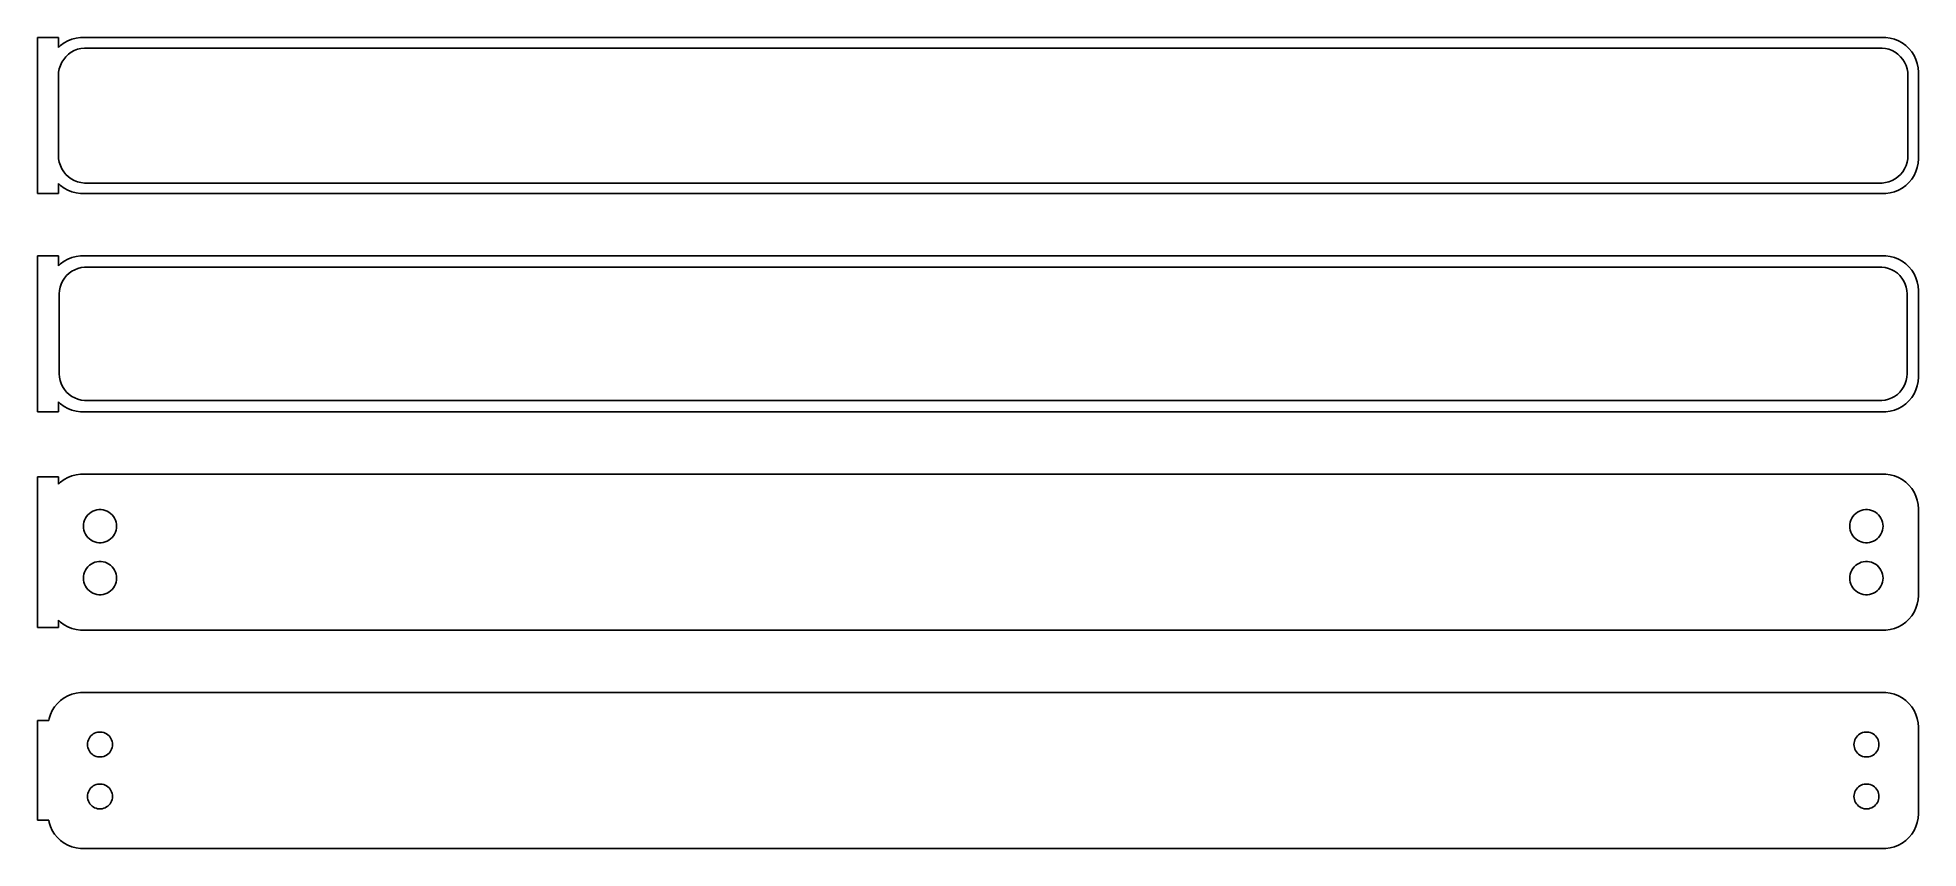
# Model space of a CAD drawing. Header units: metres. Extents: x -136 to 135, y 83 to 200.
import ezdxf

# ---------------------------------------------------------------- set-up
doc = ezdxf.new("R2010")
doc.units = ezdxf.units.M

msp = doc.modelspace()

# ---------------------------------------------------------------- linework, layer by layer
for p, q in [((-133.5, 200.24), (-136.5, 200.24)), ((-136.5, 200.24), (-136.5, 177.76)), ((-133.5, 198.809), (-133.5, 200.24)), ((-133.187, 199.103), (-133.5, 198.809)), ((-132.679, 199.472), (-133.187, 199.103)), ((-132.129, 199.774), (-132.679, 199.472)), ((-131.545, 200.005), (-132.129, 199.774)), ((-131.643, 198.127), (-131.203, 198.369)), ((-130.937, 200.161), (-131.545, 200.005)), ((-131.203, 198.369), (-130.736, 198.554)), ((-130.314, 200.24), (-130.937, 200.161)), ((-130.736, 198.554), (-130.25, 198.679)), ((130.314, 200.24), (-130.314, 200.24)), ((-130.25, 198.679), (-129.751, 198.742)), ((-129.751, 198.742), (129.751, 198.742)), ((129.751, 198.742), (130.25, 198.679)), ((130.25, 198.679), (130.736, 198.554)), ((130.937, 200.161), (130.314, 200.24)), ((130.736, 198.554), (131.203, 198.369)), ((131.545, 200.005), (130.937, 200.161)), ((131.203, 198.369), (131.643, 198.127)), ((132.129, 199.774), (131.545, 200.005)), ((132.679, 199.472), (132.129, 199.774)), ((133.187, 199.103), (132.679, 199.472)), ((133.645, 198.673), (133.187, 199.103)), ((134.045, 198.189), (133.645, 198.673)), ((-133.468, 195.251), (-133.374, 195.745)), ((-133.374, 195.745), (-133.219, 196.222)), ((-133.219, 196.222), (-133.005, 196.677)), ((-133.005, 196.677), (-132.736, 197.101)), ((-132.736, 197.101), (-132.416, 197.488)), ((-132.416, 197.488), (-132.05, 197.832)), ((-132.05, 197.832), (-131.643, 198.127)), ((131.643, 198.127), (132.05, 197.832)), ((132.05, 197.832), (132.416, 197.488)), ((132.416, 197.488), (132.736, 197.101)), ((132.736, 197.101), (133.005, 196.677)), ((133.005, 196.677), (133.219, 196.222)), ((133.219, 196.222), (133.374, 195.745)), ((133.374, 195.745), (133.468, 195.251)), ((134.382, 197.659), (134.045, 198.189)), ((134.649, 197.091), (134.382, 197.659)), ((134.843, 196.493), (134.649, 197.091)), ((134.961, 195.877), (134.843, 196.493)), ((135, 195.25), (134.961, 195.877)), ((-133.5, 194.75), (-133.468, 195.251)), ((-133.5, 183.25), (-133.5, 194.75)), ((133.468, 195.251), (133.5, 194.75)), ((133.5, 194.75), (133.5, 183.25)), ((135, 182.75), (135, 195.25)), ((-133.468, 182.749), (-133.5, 183.25)), ((-133.374, 182.255), (-133.468, 182.749)), ((-133.219, 181.778), (-133.374, 182.255)), ((133.374, 182.255), (133.219, 181.778)), ((133.468, 182.749), (133.374, 182.255)), ((133.5, 183.25), (133.468, 182.749)), ((134.843, 181.507), (134.961, 182.123)), ((134.961, 182.123), (135, 182.75)), ((-133.5, 179.191), (-133.187, 178.897)), ((-133.5, 177.76), (-133.5, 179.191)), ((-133.005, 181.323), (-133.219, 181.778)), ((-132.736, 180.899), (-133.005, 181.323)), ((-132.416, 180.512), (-132.736, 180.899)), ((-132.05, 180.168), (-132.416, 180.512)), ((-131.643, 179.873), (-132.05, 180.168)), ((-131.203, 179.631), (-131.643, 179.873)), ((-130.736, 179.446), (-131.203, 179.631)), ((-130.25, 179.321), (-130.736, 179.446)), ((-129.751, 179.258), (-130.25, 179.321)), ((129.751, 179.258), (-129.751, 179.258)), ((130.25, 179.321), (129.751, 179.258)), ((130.736, 179.446), (130.25, 179.321)), ((131.203, 179.631), (130.736, 179.446)), ((131.643, 179.873), (131.203, 179.631)), ((132.05, 180.168), (131.643, 179.873)), ((132.416, 180.512), (132.05, 180.168)), ((132.736, 180.899), (132.416, 180.512)), ((133.005, 181.323), (132.736, 180.899)), ((133.219, 181.778), (133.005, 181.323)), ((133.187, 178.897), (133.645, 179.327)), ((133.645, 179.327), (134.045, 179.811)), ((134.045, 179.811), (134.382, 180.341)), ((134.382, 180.341), (134.649, 180.909)), ((134.649, 180.909), (134.843, 181.507)), ((-136.5, 177.76), (-133.5, 177.76)), ((-133.187, 178.897), (-132.679, 178.528)), ((-132.679, 178.528), (-132.129, 178.226)), ((-132.129, 178.226), (-131.545, 177.995)), ((-131.545, 177.995), (-130.937, 177.839)), ((-130.937, 177.839), (-130.314, 177.76)), ((-130.314, 177.76), (130.314, 177.76)), ((130.314, 177.76), (130.937, 177.839)), ((130.937, 177.839), (131.545, 177.995)), ((131.545, 177.995), (132.129, 178.226)), ((132.129, 178.226), (132.679, 178.528)), ((132.679, 178.528), (133.187, 178.897)), ((-133.5, 168.74), (-136.5, 168.74)), ((-136.5, 168.74), (-136.5, 146.26)), ((-133.5, 167.309), (-133.5, 168.74)), ((-131.545, 168.505), (-132.129, 168.274)), ((-130.937, 168.661), (-131.545, 168.505)), ((-130.314, 168.74), (-130.937, 168.661)), ((130.314, 168.74), (-130.314, 168.74)), ((130.937, 168.661), (130.314, 168.74)), ((131.545, 168.505), (130.937, 168.661)), ((132.129, 168.274), (131.545, 168.505)), ((-133.187, 167.603), (-133.5, 167.309)), ((-132.679, 167.972), (-133.187, 167.603)), ((-132.129, 168.274), (-132.679, 167.972)), ((-132.633, 165.526), (-132.323, 165.901)), ((-132.323, 165.901), (-131.969, 166.234)), ((-131.969, 166.234), (-131.575, 166.52)), ((-131.575, 166.52), (-131.149, 166.754)), ((-131.149, 166.754), (-130.697, 166.933)), ((-130.697, 166.933), (-130.226, 167.054)), ((-130.226, 167.054), (-129.743, 167.115)), ((-129.743, 167.115), (129.743, 167.115)), ((129.743, 167.115), (130.226, 167.054)), ((130.226, 167.054), (130.697, 166.933)), ((130.697, 166.933), (131.149, 166.754)), ((131.149, 166.754), (131.575, 166.52)), ((131.575, 166.52), (131.969, 166.234)), ((131.969, 166.234), (132.323, 165.901)), ((132.679, 167.972), (132.129, 168.274)), ((132.323, 165.901), (132.633, 165.526)), ((133.187, 167.603), (132.679, 167.972)), ((133.645, 167.173), (133.187, 167.603)), ((134.045, 166.689), (133.645, 167.173)), ((134.382, 166.159), (134.045, 166.689)), ((134.649, 165.591), (134.382, 166.159)), ((-133.373, 163.25), (-133.342, 163.735)), ((-133.373, 151.75), (-133.373, 163.25)), ((-133.342, 163.735), (-133.251, 164.213)), ((-133.251, 164.213), (-133.101, 164.676)), ((-133.101, 164.676), (-132.894, 165.116)), ((-132.894, 165.116), (-132.633, 165.526)), ((132.633, 165.526), (132.894, 165.116)), ((132.894, 165.116), (133.101, 164.676)), ((133.101, 164.676), (133.251, 164.213)), ((133.251, 164.213), (133.342, 163.735)), ((133.342, 163.735), (133.373, 163.25)), ((133.373, 163.25), (133.373, 151.75)), ((134.843, 164.993), (134.649, 165.591)), ((134.961, 164.377), (134.843, 164.993)), ((135, 163.75), (134.961, 164.377)), ((135, 151.25), (135, 163.75)), ((-133.342, 151.265), (-133.373, 151.75)), ((-133.251, 150.787), (-133.342, 151.265)), ((-133.101, 150.324), (-133.251, 150.787)), ((-132.894, 149.884), (-133.101, 150.324)), ((-132.633, 149.474), (-132.894, 149.884)), ((-132.323, 149.099), (-132.633, 149.474)), ((132.633, 149.474), (132.323, 149.099)), ((132.894, 149.884), (132.633, 149.474)), ((133.101, 150.324), (132.894, 149.884)), ((133.251, 150.787), (133.101, 150.324)), ((133.342, 151.265), (133.251, 150.787)), ((133.373, 151.75), (133.342, 151.265)), ((134.382, 148.841), (134.649, 149.409)), ((134.649, 149.409), (134.843, 150.007)), ((134.843, 150.007), (134.961, 150.623)), ((134.961, 150.623), (135, 151.25)), ((-133.5, 147.691), (-133.187, 147.397)), ((-133.5, 146.26), (-133.5, 147.691)), ((-133.187, 147.397), (-132.679, 147.028)), ((-132.679, 147.028), (-132.129, 146.726)), ((-131.969, 148.766), (-132.323, 149.099)), ((-132.129, 146.726), (-131.545, 146.495)), ((-131.575, 148.48), (-131.969, 148.766)), ((-131.149, 148.246), (-131.575, 148.48)), ((-130.697, 148.067), (-131.149, 148.246)), ((-130.226, 147.946), (-130.697, 148.067)), ((-129.743, 147.885), (-130.226, 147.946)), ((129.743, 147.885), (-129.743, 147.885)), ((130.226, 147.946), (129.743, 147.885)), ((130.697, 148.067), (130.226, 147.946)), ((131.149, 148.246), (130.697, 148.067)), ((131.575, 148.48), (131.149, 148.246)), ((131.545, 146.495), (132.129, 146.726)), ((131.969, 148.766), (131.575, 148.48)), ((132.323, 149.099), (131.969, 148.766)), ((132.129, 146.726), (132.679, 147.028)), ((132.679, 147.028), (133.187, 147.397)), ((133.187, 147.397), (133.645, 147.827)), ((133.645, 147.827), (134.045, 148.311)), ((134.045, 148.311), (134.382, 148.841)), ((-136.5, 146.26), (-133.5, 146.26)), ((-131.545, 146.495), (-130.937, 146.339)), ((-130.937, 146.339), (-130.314, 146.26)), ((-130.314, 146.26), (130.314, 146.26)), ((130.314, 146.26), (130.937, 146.339)), ((130.937, 146.339), (131.545, 146.495)), ((-133.5, 136.865), (-136.5, 136.865)), ((-136.5, 136.865), (-136.5, 115.135)), ((-133.5, 135.809), (-133.5, 136.865)), ((-133.187, 136.103), (-133.5, 135.809)), ((-132.679, 136.472), (-133.187, 136.103)), ((-132.129, 136.774), (-132.679, 136.472)), ((-131.545, 137.005), (-132.129, 136.774)), ((-130.937, 137.161), (-131.545, 137.005)), ((-130.314, 137.24), (-130.937, 137.161)), ((130.314, 137.24), (-130.314, 137.24)), ((130.937, 137.161), (130.314, 137.24)), ((131.545, 137.005), (130.937, 137.161)), ((132.129, 136.774), (131.545, 137.005)), ((132.679, 136.472), (132.129, 136.774)), ((133.187, 136.103), (132.679, 136.472)), ((133.645, 135.673), (133.187, 136.103)), ((134.045, 135.189), (133.645, 135.673)), ((134.382, 134.659), (134.045, 135.189)), ((134.649, 134.091), (134.382, 134.659)), ((134.843, 133.493), (134.649, 134.091)), ((134.961, 132.877), (134.843, 133.493)), ((-129.881, 130.051), (-129.825, 130.347)), ((-129.825, 130.347), (-129.731, 130.633)), ((-129.731, 130.633), (-129.603, 130.906)), ((-129.603, 130.906), (-129.442, 131.161)), ((-129.442, 131.161), (-129.25, 131.393)), ((-129.25, 131.393), (-129.03, 131.599)), ((-129.03, 131.599), (-128.786, 131.776)), ((-128.786, 131.776), (-128.522, 131.922)), ((-128.522, 131.922), (-128.242, 132.033)), ((-128.242, 132.033), (-127.95, 132.107)), ((-127.95, 132.107), (-127.651, 132.145)), ((-127.651, 132.145), (-127.349, 132.145)), ((-127.349, 132.145), (-127.05, 132.107)), ((-127.05, 132.107), (-126.758, 132.033)), ((-126.758, 132.033), (-126.478, 131.922)), ((-126.478, 131.922), (-126.214, 131.776)), ((-126.214, 131.776), (-125.97, 131.599)), ((-125.97, 131.599), (-125.75, 131.393)), ((-125.75, 131.393), (-125.558, 131.161)), ((-125.558, 131.161), (-125.397, 130.906)), ((-125.397, 130.906), (-125.269, 130.633)), ((-125.269, 130.633), (-125.175, 130.347)), ((-125.175, 130.347), (-125.119, 130.051)), ((125.119, 130.051), (125.175, 130.347)), ((125.175, 130.347), (125.269, 130.633)), ((125.269, 130.633), (125.397, 130.906)), ((125.397, 130.906), (125.558, 131.161)), ((125.558, 131.161), (125.75, 131.393)), ((125.75, 131.393), (125.97, 131.599)), ((125.97, 131.599), (126.214, 131.776)), ((126.214, 131.776), (126.478, 131.922)), ((126.478, 131.922), (126.758, 132.033)), ((126.758, 132.033), (127.05, 132.107)), ((127.05, 132.107), (127.349, 132.145)), ((127.349, 132.145), (127.651, 132.145)), ((127.651, 132.145), (127.95, 132.107)), ((127.95, 132.107), (128.242, 132.033)), ((128.242, 132.033), (128.522, 131.922)), ((128.522, 131.922), (128.786, 131.776)), ((128.786, 131.776), (129.03, 131.599)), ((129.03, 131.599), (129.25, 131.393)), ((129.25, 131.393), (129.442, 131.161)), ((129.442, 131.161), (129.603, 130.906)), ((129.603, 130.906), (129.731, 130.633)), ((129.731, 130.633), (129.825, 130.347)), ((129.825, 130.347), (129.881, 130.051)), ((135, 132.25), (134.961, 132.877)), ((135, 119.75), (135, 132.25)), ((-129.9, 129.75), (-129.881, 130.051)), ((-129.881, 129.449), (-129.9, 129.75)), ((-129.825, 129.153), (-129.881, 129.449)), ((-129.731, 128.867), (-129.825, 129.153)), ((-129.603, 128.594), (-129.731, 128.867)), ((-129.442, 128.339), (-129.603, 128.594)), ((-129.25, 128.107), (-129.442, 128.339)), ((-129.03, 127.901), (-129.25, 128.107)), ((-128.786, 127.724), (-129.03, 127.901)), ((-128.522, 127.578), (-128.786, 127.724)), ((-126.214, 127.724), (-126.478, 127.578)), ((-125.97, 127.901), (-126.214, 127.724)), ((-125.75, 128.107), (-125.97, 127.901)), ((-125.558, 128.339), (-125.75, 128.107)), ((-125.397, 128.594), (-125.558, 128.339)), ((-125.269, 128.867), (-125.397, 128.594)), ((-125.175, 129.153), (-125.269, 128.867)), ((-125.119, 129.449), (-125.175, 129.153)), ((-125.119, 130.051), (-125.1, 129.75)), ((-125.1, 129.75), (-125.119, 129.449)), ((125.1, 129.75), (125.119, 130.051)), ((125.119, 129.449), (125.1, 129.75)), ((125.175, 129.153), (125.119, 129.449)), ((125.269, 128.867), (125.175, 129.153)), ((125.397, 128.594), (125.269, 128.867)), ((125.558, 128.339), (125.397, 128.594)), ((125.75, 128.107), (125.558, 128.339)), ((125.97, 127.901), (125.75, 128.107)), ((126.214, 127.724), (125.97, 127.901)), ((126.478, 127.578), (126.214, 127.724)), ((128.786, 127.724), (128.522, 127.578)), ((129.03, 127.901), (128.786, 127.724)), ((129.25, 128.107), (129.03, 127.901)), ((129.442, 128.339), (129.25, 128.107)), ((129.603, 128.594), (129.442, 128.339)), ((129.731, 128.867), (129.603, 128.594)), ((129.825, 129.153), (129.731, 128.867)), ((129.881, 129.449), (129.825, 129.153)), ((129.881, 130.051), (129.9, 129.75)), ((129.9, 129.75), (129.881, 129.449)), ((-128.242, 127.467), (-128.522, 127.578)), ((-127.95, 127.393), (-128.242, 127.467)), ((-127.651, 127.355), (-127.95, 127.393)), ((-127.349, 127.355), (-127.651, 127.355)), ((-127.05, 127.393), (-127.349, 127.355)), ((-126.758, 127.467), (-127.05, 127.393)), ((-126.478, 127.578), (-126.758, 127.467)), ((126.758, 127.467), (126.478, 127.578)), ((127.05, 127.393), (126.758, 127.467)), ((127.349, 127.355), (127.05, 127.393)), ((127.651, 127.355), (127.349, 127.355)), ((127.95, 127.393), (127.651, 127.355)), ((128.242, 127.467), (127.95, 127.393)), ((128.522, 127.578), (128.242, 127.467)), ((-129.9, 122.25), (-129.881, 122.551)), ((-129.881, 121.949), (-129.9, 122.25)), ((-129.881, 122.551), (-129.825, 122.847)), ((-129.825, 122.847), (-129.731, 123.133)), ((-129.731, 123.133), (-129.603, 123.406)), ((-129.603, 123.406), (-129.442, 123.661)), ((-129.442, 123.661), (-129.25, 123.893)), ((-129.25, 123.893), (-129.03, 124.099)), ((-129.03, 124.099), (-128.786, 124.276)), ((-128.786, 124.276), (-128.522, 124.422)), ((-128.522, 124.422), (-128.242, 124.533)), ((-128.242, 124.533), (-127.95, 124.607)), ((-127.95, 124.607), (-127.651, 124.645)), ((-127.651, 124.645), (-127.349, 124.645)), ((-127.349, 124.645), (-127.05, 124.607)), ((-127.05, 124.607), (-126.758, 124.533)), ((-126.758, 124.533), (-126.478, 124.422)), ((-126.478, 124.422), (-126.214, 124.276)), ((-126.214, 124.276), (-125.97, 124.099)), ((-125.97, 124.099), (-125.75, 123.893)), ((-125.75, 123.893), (-125.558, 123.661)), ((-125.558, 123.661), (-125.397, 123.406)), ((-125.397, 123.406), (-125.269, 123.133)), ((-125.269, 123.133), (-125.175, 122.847)), ((-125.175, 122.847), (-125.119, 122.551)), ((-125.119, 122.551), (-125.1, 122.25)), ((-125.1, 122.25), (-125.119, 121.949)), ((125.1, 122.25), (125.119, 122.551)), ((125.119, 121.949), (125.1, 122.25)), ((125.119, 122.551), (125.175, 122.847)), ((125.175, 122.847), (125.269, 123.133)), ((125.269, 123.133), (125.397, 123.406)), ((125.397, 123.406), (125.558, 123.661)), ((125.558, 123.661), (125.75, 123.893)), ((125.75, 123.893), (125.97, 124.099)), ((125.97, 124.099), (126.214, 124.276)), ((126.214, 124.276), (126.478, 124.422)), ((126.478, 124.422), (126.758, 124.533)), ((126.758, 124.533), (127.05, 124.607)), ((127.05, 124.607), (127.349, 124.645)), ((127.349, 124.645), (127.651, 124.645)), ((127.651, 124.645), (127.95, 124.607)), ((127.95, 124.607), (128.242, 124.533)), ((128.242, 124.533), (128.522, 124.422)), ((128.522, 124.422), (128.786, 124.276)), ((128.786, 124.276), (129.03, 124.099)), ((129.03, 124.099), (129.25, 123.893)), ((129.25, 123.893), (129.442, 123.661)), ((129.442, 123.661), (129.603, 123.406)), ((129.603, 123.406), (129.731, 123.133)), ((129.731, 123.133), (129.825, 122.847)), ((129.825, 122.847), (129.881, 122.551)), ((129.881, 122.551), (129.9, 122.25)), ((129.9, 122.25), (129.881, 121.949)), ((-129.825, 121.653), (-129.881, 121.949)), ((-129.731, 121.367), (-129.825, 121.653)), ((-129.603, 121.094), (-129.731, 121.367)), ((-129.442, 120.839), (-129.603, 121.094)), ((-129.25, 120.607), (-129.442, 120.839)), ((-129.03, 120.401), (-129.25, 120.607)), ((-128.786, 120.224), (-129.03, 120.401)), ((-128.522, 120.078), (-128.786, 120.224)), ((-128.242, 119.967), (-128.522, 120.078)), ((-127.95, 119.893), (-128.242, 119.967)), ((-127.651, 119.855), (-127.95, 119.893)), ((-127.349, 119.855), (-127.651, 119.855)), ((-127.05, 119.893), (-127.349, 119.855)), ((-126.758, 119.967), (-127.05, 119.893)), ((-126.478, 120.078), (-126.758, 119.967)), ((-126.214, 120.224), (-126.478, 120.078)), ((-125.97, 120.401), (-126.214, 120.224)), ((-125.75, 120.607), (-125.97, 120.401)), ((-125.558, 120.839), (-125.75, 120.607)), ((-125.397, 121.094), (-125.558, 120.839)), ((-125.269, 121.367), (-125.397, 121.094)), ((-125.175, 121.653), (-125.269, 121.367)), ((-125.119, 121.949), (-125.175, 121.653)), ((125.175, 121.653), (125.119, 121.949)), ((125.269, 121.367), (125.175, 121.653)), ((125.397, 121.094), (125.269, 121.367)), ((125.558, 120.839), (125.397, 121.094)), ((125.75, 120.607), (125.558, 120.839)), ((125.97, 120.401), (125.75, 120.607)), ((126.214, 120.224), (125.97, 120.401)), ((126.478, 120.078), (126.214, 120.224)), ((126.758, 119.967), (126.478, 120.078)), ((127.05, 119.893), (126.758, 119.967)), ((127.349, 119.855), (127.05, 119.893)), ((127.651, 119.855), (127.349, 119.855)), ((127.95, 119.893), (127.651, 119.855)), ((128.242, 119.967), (127.95, 119.893)), ((128.522, 120.078), (128.242, 119.967)), ((128.786, 120.224), (128.522, 120.078)), ((129.03, 120.401), (128.786, 120.224)), ((129.25, 120.607), (129.03, 120.401)), ((129.442, 120.839), (129.25, 120.607)), ((129.603, 121.094), (129.442, 120.839)), ((129.731, 121.367), (129.603, 121.094)), ((129.825, 121.653), (129.731, 121.367)), ((129.881, 121.949), (129.825, 121.653)), ((134.961, 119.123), (135, 119.75)), ((133.645, 116.327), (134.045, 116.811)), ((134.045, 116.811), (134.382, 117.341)), ((134.382, 117.341), (134.649, 117.909)), ((134.649, 117.909), (134.843, 118.507)), ((134.843, 118.507), (134.961, 119.123)), ((-136.5, 115.135), (-133.5, 115.135)), ((-133.5, 115.135), (-133.5, 116.191)), ((-133.5, 116.191), (-133.187, 115.897)), ((-133.187, 115.897), (-132.679, 115.528)), ((-132.679, 115.528), (-132.129, 115.226)), ((-132.129, 115.226), (-131.545, 114.995)), ((-131.545, 114.995), (-130.937, 114.839)), ((-130.937, 114.839), (-130.314, 114.76)), ((-130.314, 114.76), (130.314, 114.76)), ((130.314, 114.76), (130.937, 114.839)), ((130.937, 114.839), (131.545, 114.995)), ((131.545, 114.995), (132.129, 115.226)), ((132.129, 115.226), (132.679, 115.528)), ((132.679, 115.528), (133.187, 115.897)), ((133.187, 115.897), (133.645, 116.327)), ((-134.045, 103.689), (-134.382, 103.159)), ((-133.645, 104.173), (-134.045, 103.689)), ((-133.187, 104.603), (-133.645, 104.173)), ((-132.679, 104.972), (-133.187, 104.603)), ((-132.129, 105.274), (-132.679, 104.972)), ((-131.545, 105.505), (-132.129, 105.274)), ((-130.937, 105.661), (-131.545, 105.505)), ((-130.314, 105.74), (-130.937, 105.661)), ((130.314, 105.74), (-130.314, 105.74)), ((130.937, 105.661), (130.314, 105.74)), ((131.545, 105.505), (130.937, 105.661)), ((132.129, 105.274), (131.545, 105.505)), ((132.679, 104.972), (132.129, 105.274)), ((133.187, 104.603), (132.679, 104.972)), ((133.645, 104.173), (133.187, 104.603)), ((134.045, 103.689), (133.645, 104.173)), ((134.382, 103.159), (134.045, 103.689)), ((-134.9, 101.694), (-136.5, 101.694)), ((-136.5, 101.694), (-136.5, 87.3058)), ((-134.843, 101.993), (-134.9, 101.694)), ((-134.649, 102.591), (-134.843, 101.993)), ((-134.382, 103.159), (-134.649, 102.591)), ((134.649, 102.591), (134.382, 103.159)), ((134.843, 101.993), (134.649, 102.591)), ((134.961, 101.377), (134.843, 101.993)), ((135, 100.75), (134.961, 101.377)), ((135, 88.25), (135, 100.75)), ((-129.3, 98.25), (-129.286, 98.4756)), ((-129.286, 98.0244), (-129.3, 98.25)), ((-129.286, 98.4756), (-129.243, 98.6976)), ((-129.243, 97.8024), (-129.286, 98.0244)), ((-129.243, 98.6976), (-129.174, 98.9126)), ((-129.174, 97.5874), (-129.243, 97.8024)), ((-129.174, 98.9126), (-129.077, 99.1171)), ((-129.077, 99.1171), (-128.956, 99.308)), ((-128.956, 99.308), (-128.812, 99.4822)), ((-128.812, 99.4822), (-128.647, 99.6369)), ((-128.647, 99.6369), (-128.464, 99.7698)), ((-128.464, 99.7698), (-128.266, 99.8787)), ((-128.266, 99.8787), (-128.056, 99.9619)), ((-128.056, 99.9619), (-127.837, 100.018)), ((-127.837, 100.018), (-127.613, 100.046)), ((-127.613, 100.046), (-127.387, 100.046)), ((-127.387, 100.046), (-127.163, 100.018)), ((-127.163, 100.018), (-126.944, 99.9619)), ((-126.944, 99.9619), (-126.734, 99.8787)), ((-126.734, 99.8787), (-126.536, 99.7698)), ((-126.536, 99.7698), (-126.353, 99.6369)), ((-126.353, 99.6369), (-126.188, 99.4822)), ((-126.188, 99.4822), (-126.044, 99.308)), ((-126.044, 99.308), (-125.923, 99.1171)), ((-125.923, 99.1171), (-125.826, 98.9126)), ((-125.826, 98.9126), (-125.757, 98.6976)), ((-125.757, 97.8024), (-125.826, 97.5874)), ((-125.757, 98.6976), (-125.714, 98.4756)), ((-125.714, 98.0244), (-125.757, 97.8024)), ((-125.714, 98.4756), (-125.7, 98.25)), ((-125.7, 98.25), (-125.714, 98.0244)), ((125.7, 98.25), (125.714, 98.4756)), ((125.714, 98.0244), (125.7, 98.25)), ((125.714, 98.4756), (125.757, 98.6976)), ((125.757, 97.8024), (125.714, 98.0244)), ((125.757, 98.6976), (125.826, 98.9126)), ((125.826, 97.5874), (125.757, 97.8024)), ((125.826, 98.9126), (125.923, 99.1171)), ((125.923, 99.1171), (126.044, 99.308)), ((126.044, 99.308), (126.188, 99.4822)), ((126.188, 99.4822), (126.353, 99.6369)), ((126.353, 99.6369), (126.536, 99.7698)), ((126.536, 99.7698), (126.734, 99.8787)), ((126.734, 99.8787), (126.944, 99.9619)), ((126.944, 99.9619), (127.163, 100.018)), ((127.163, 100.018), (127.387, 100.046)), ((127.387, 100.046), (127.613, 100.046)), ((127.613, 100.046), (127.837, 100.018)), ((127.837, 100.018), (128.056, 99.9619)), ((128.056, 99.9619), (128.266, 99.8787)), ((128.266, 99.8787), (128.464, 99.7698)), ((128.464, 99.7698), (128.647, 99.6369)), ((128.647, 99.6369), (128.812, 99.4822)), ((128.812, 99.4822), (128.956, 99.308)), ((128.956, 99.308), (129.077, 99.1171)), ((129.077, 99.1171), (129.174, 98.9126)), ((129.174, 98.9126), (129.243, 98.6976)), ((129.243, 97.8024), (129.174, 97.5874)), ((129.243, 98.6976), (129.286, 98.4756)), ((129.286, 98.0244), (129.243, 97.8024)), ((129.286, 98.4756), (129.3, 98.25)), ((129.3, 98.25), (129.286, 98.0244)), ((-129.077, 97.3828), (-129.174, 97.5874)), ((-128.956, 97.192), (-129.077, 97.3828)), ((-128.812, 97.0178), (-128.956, 97.192)), ((-128.647, 96.8631), (-128.812, 97.0178)), ((-128.464, 96.7302), (-128.647, 96.8631)), ((-128.266, 96.6213), (-128.464, 96.7302)), ((-128.056, 96.5381), (-128.266, 96.6213)), ((-127.837, 96.4819), (-128.056, 96.5381)), ((-127.613, 96.4536), (-127.837, 96.4819)), ((-127.387, 96.4536), (-127.613, 96.4536)), ((-127.163, 96.4819), (-127.387, 96.4536)), ((-126.944, 96.5381), (-127.163, 96.4819)), ((-126.734, 96.6213), (-126.944, 96.5381)), ((-126.536, 96.7302), (-126.734, 96.6213)), ((-126.353, 96.8631), (-126.536, 96.7302)), ((-126.188, 97.0178), (-126.353, 96.8631)), ((-126.044, 97.192), (-126.188, 97.0178)), ((-125.923, 97.3828), (-126.044, 97.192)), ((-125.826, 97.5874), (-125.923, 97.3828)), ((125.923, 97.3828), (125.826, 97.5874)), ((126.044, 97.192), (125.923, 97.3828)), ((126.188, 97.0178), (126.044, 97.192)), ((126.353, 96.8631), (126.188, 97.0178)), ((126.536, 96.7302), (126.353, 96.8631)), ((126.734, 96.6213), (126.536, 96.7302)), ((126.944, 96.5381), (126.734, 96.6213)), ((127.163, 96.4819), (126.944, 96.5381)), ((127.387, 96.4536), (127.163, 96.4819)), ((127.613, 96.4536), (127.387, 96.4536)), ((127.837, 96.4819), (127.613, 96.4536)), ((128.056, 96.5381), (127.837, 96.4819)), ((128.266, 96.6213), (128.056, 96.5381)), ((128.464, 96.7302), (128.266, 96.6213)), ((128.647, 96.8631), (128.464, 96.7302)), ((128.812, 97.0178), (128.647, 96.8631)), ((128.956, 97.192), (128.812, 97.0178)), ((129.077, 97.3828), (128.956, 97.192)), ((129.174, 97.5874), (129.077, 97.3828)), ((-128.464, 92.2698), (-128.266, 92.3787)), ((-128.266, 92.3787), (-128.056, 92.4619)), ((-128.056, 92.4619), (-127.837, 92.5181)), ((-127.837, 92.5181), (-127.613, 92.5464)), ((-127.613, 92.5464), (-127.387, 92.5464)), ((-127.387, 92.5464), (-127.163, 92.5181)), ((-127.163, 92.5181), (-126.944, 92.4619)), ((-126.944, 92.4619), (-126.734, 92.3787)), ((-126.734, 92.3787), (-126.536, 92.2698)), ((126.536, 92.2698), (126.734, 92.3787)), ((126.734, 92.3787), (126.944, 92.4619)), ((126.944, 92.4619), (127.163, 92.5181)), ((127.163, 92.5181), (127.387, 92.5464)), ((127.387, 92.5464), (127.613, 92.5464)), ((127.613, 92.5464), (127.837, 92.5181)), ((127.837, 92.5181), (128.056, 92.4619)), ((128.056, 92.4619), (128.266, 92.3787)), ((128.266, 92.3787), (128.464, 92.2698)), ((-129.3, 90.75), (-129.286, 90.9756)), ((-129.286, 90.5244), (-129.3, 90.75)), ((-129.286, 90.9756), (-129.243, 91.1976)), ((-129.243, 90.3024), (-129.286, 90.5244)), ((-129.243, 91.1976), (-129.174, 91.4126)), ((-129.174, 90.0874), (-129.243, 90.3024)), ((-129.174, 91.4126), (-129.077, 91.6172)), ((-129.077, 89.8829), (-129.174, 90.0874)), ((-129.077, 91.6172), (-128.956, 91.808)), ((-128.956, 89.692), (-129.077, 89.8829)), ((-128.956, 91.808), (-128.812, 91.9822)), ((-128.812, 89.5178), (-128.956, 89.692)), ((-128.812, 91.9822), (-128.647, 92.1369)), ((-128.647, 92.1369), (-128.464, 92.2698)), ((-126.536, 92.2698), (-126.353, 92.1369)), ((-126.353, 92.1369), (-126.188, 91.9822)), ((-126.188, 91.9822), (-126.044, 91.808)), ((-126.044, 89.692), (-126.188, 89.5178)), ((-126.044, 91.808), (-125.923, 91.6172)), ((-125.923, 89.8829), (-126.044, 89.692)), ((-125.923, 91.6172), (-125.826, 91.4126)), ((-125.826, 90.0874), (-125.923, 89.8829)), ((-125.826, 91.4126), (-125.757, 91.1976)), ((-125.757, 90.3024), (-125.826, 90.0874)), ((-125.757, 91.1976), (-125.714, 90.9756)), ((-125.714, 90.5244), (-125.757, 90.3024)), ((-125.714, 90.9756), (-125.7, 90.75)), ((-125.7, 90.75), (-125.714, 90.5244)), ((125.7, 90.75), (125.714, 90.9756)), ((125.714, 90.5244), (125.7, 90.75)), ((125.714, 90.9756), (125.757, 91.1976)), ((125.757, 90.3024), (125.714, 90.5244)), ((125.757, 91.1976), (125.826, 91.4126)), ((125.826, 90.0874), (125.757, 90.3024)), ((125.826, 91.4126), (125.923, 91.6172)), ((125.923, 89.8829), (125.826, 90.0874)), ((125.923, 91.6172), (126.044, 91.808)), ((126.044, 89.692), (125.923, 89.8829)), ((126.044, 91.808), (126.188, 91.9822)), ((126.188, 89.5178), (126.044, 89.692)), ((126.188, 91.9822), (126.353, 92.1369)), ((126.353, 92.1369), (126.536, 92.2698)), ((128.464, 92.2698), (128.647, 92.1369)), ((128.647, 92.1369), (128.812, 91.9822)), ((128.812, 91.9822), (128.956, 91.808)), ((128.956, 89.692), (128.812, 89.5178)), ((128.956, 91.808), (129.077, 91.6172)), ((129.077, 89.8829), (128.956, 89.692)), ((129.077, 91.6172), (129.174, 91.4126)), ((129.174, 90.0874), (129.077, 89.8829)), ((129.174, 91.4126), (129.243, 91.1976)), ((129.243, 90.3024), (129.174, 90.0874)), ((129.243, 91.1976), (129.286, 90.9756)), ((129.286, 90.5244), (129.243, 90.3024)), ((129.286, 90.9756), (129.3, 90.75)), ((129.3, 90.75), (129.286, 90.5244)), ((-136.5, 87.3058), (-134.9, 87.3058)), ((-134.9, 87.3058), (-134.843, 87.0066)), ((-134.843, 87.0066), (-134.649, 86.4094)), ((-128.647, 89.3631), (-128.812, 89.5178)), ((-128.464, 89.2302), (-128.647, 89.3631)), ((-128.266, 89.1213), (-128.464, 89.2302)), ((-128.056, 89.0381), (-128.266, 89.1213)), ((-127.837, 88.9819), (-128.056, 89.0381)), ((-127.613, 88.9536), (-127.837, 88.9819)), ((-127.387, 88.9536), (-127.613, 88.9536)), ((-127.163, 88.9819), (-127.387, 88.9536)), ((-126.944, 89.0381), (-127.163, 88.9819)), ((-126.734, 89.1213), (-126.944, 89.0381)), ((-126.536, 89.2302), (-126.734, 89.1213)), ((-126.353, 89.3631), (-126.536, 89.2302)), ((-126.188, 89.5178), (-126.353, 89.3631)), ((126.353, 89.3631), (126.188, 89.5178)), ((126.536, 89.2302), (126.353, 89.3631)), ((126.734, 89.1213), (126.536, 89.2302)), ((126.944, 89.0381), (126.734, 89.1213)), ((127.163, 88.9819), (126.944, 89.0381)), ((127.387, 88.9536), (127.163, 88.9819)), ((127.613, 88.9536), (127.387, 88.9536)), ((127.837, 88.9819), (127.613, 88.9536)), ((128.056, 89.0381), (127.837, 88.9819)), ((128.266, 89.1213), (128.056, 89.0381)), ((128.464, 89.2302), (128.266, 89.1213)), ((128.647, 89.3631), (128.464, 89.2302)), ((128.812, 89.5178), (128.647, 89.3631)), ((134.649, 86.4094), (134.843, 87.0066)), ((134.843, 87.0066), (134.961, 87.6233)), ((134.961, 87.6233), (135, 88.25)), ((-134.649, 86.4094), (-134.382, 85.8412)), ((-134.382, 85.8412), (-134.045, 85.3111)), ((-134.045, 85.3111), (-133.645, 84.8273)), ((-133.645, 84.8273), (-133.187, 84.3974)), ((-133.187, 84.3974), (-132.679, 84.0284)), ((132.679, 84.0284), (133.187, 84.3974)), ((133.187, 84.3974), (133.645, 84.8273)), ((133.645, 84.8273), (134.045, 85.3111)), ((134.045, 85.3111), (134.382, 85.8412)), ((134.382, 85.8412), (134.649, 86.4094)), ((-132.679, 84.0284), (-132.129, 83.7259)), ((-132.129, 83.7259), (-131.545, 83.4947)), ((-131.545, 83.4947), (-130.937, 83.3386)), ((-130.937, 83.3386), (-130.314, 83.2599)), ((-130.314, 83.2599), (130.314, 83.2599)), ((130.314, 83.2599), (130.937, 83.3386)), ((130.937, 83.3386), (131.545, 83.4947)), ((131.545, 83.4947), (132.129, 83.7259)), ((132.129, 83.7259), (132.679, 84.0284))]:
    msp.add_line(p, q)

doc.saveas('drawing.dxf')
